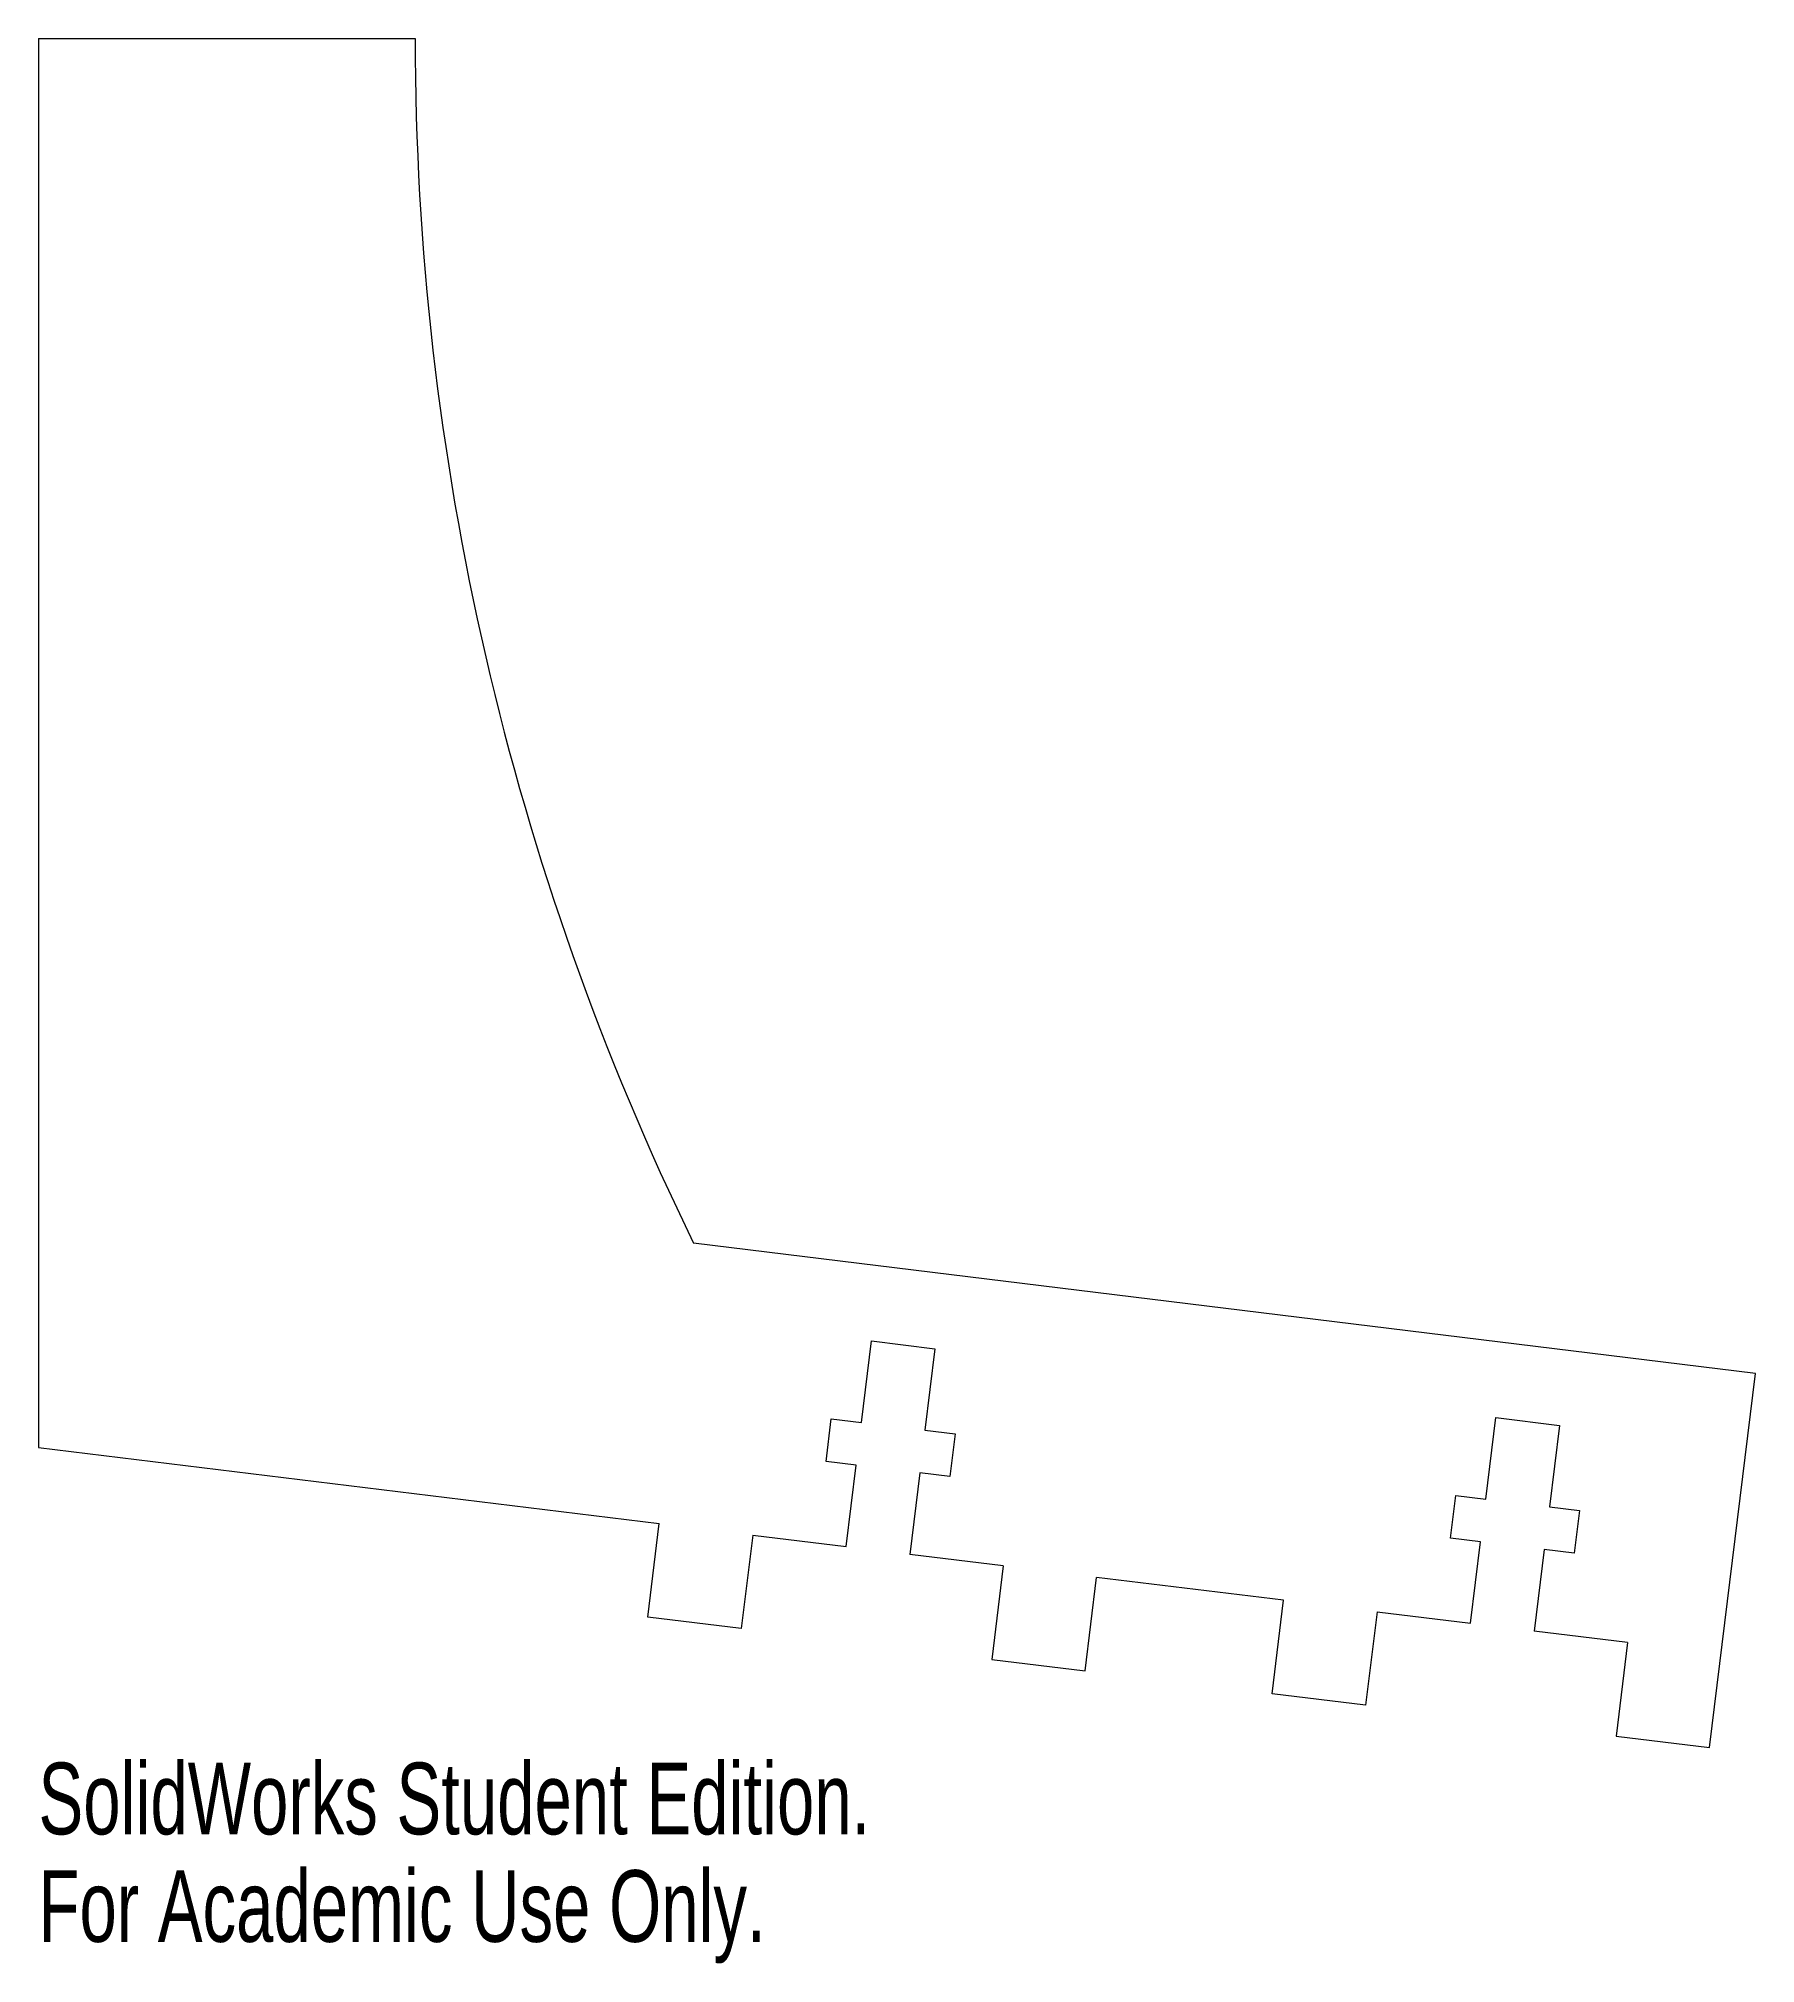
# Model space of a CAD drawing. Header units: inches. Extents: x 0 to 4.56, y -1.37 to 3.74.
import ezdxf

# ---------------------------------------------------------------- set-up
doc = ezdxf.new("R2010")
doc.units = ezdxf.units.IN
doc.header["$MEASUREMENT"] = 0
doc.styles.add('SLDTEXTSTYLE0', font='TXT', dxfattribs={"width": 0.7})

msp = doc.modelspace()

# ---------------------------------------------------------------- linework, layer by layer
at = {"color": 7, "linetype": 'Continuous', "lineweight": 15}
for p, q in [((0, 3.74), (1, 3.74)), ((0, 3.74), (0, 0)), ((4.5579, 0.196), (1.739, 0.5421)), ((2.1844, 0.0664), (2.2109, 0.2827)), ((2.2109, 0.2827), (2.3797, 0.2619)), ((2.3797, 0.2619), (2.3531, 0.0457)), ((4.436, -0.7965), (4.5579, 0.196)), ((2.0907, -0.0372), (2.1046, 0.0762)), ((2.1046, 0.0762), (2.1844, 0.0664)), ((3.8419, -0.1371), (3.8685, 0.0791)), ((3.8685, 0.0791), (4.0372, 0.0584)), ((4.0372, 0.0584), (4.0107, -0.1579)), ((0, 0), (1.6476, -0.2023)), ((2.3531, 0.0457), (2.4329, 0.0359)), ((2.4329, 0.0359), (2.4189, -0.0775)), ((2.1705, -0.0469), (2.0907, -0.0372)), ((2.1439, -0.2632), (2.1705, -0.0469)), ((2.3392, -0.0677), (2.3126, -0.284)), ((2.4189, -0.0775), (2.3392, -0.0677)), ((3.7483, -0.2407), (3.7622, -0.1274)), ((3.7622, -0.1274), (3.8419, -0.1371)), ((1.6172, -0.4504), (1.6476, -0.2023)), ((4.0107, -0.1579), (4.0904, -0.1677)), ((4.0904, -0.1677), (4.0765, -0.281)), ((1.8958, -0.2328), (1.8653, -0.4809)), ((1.8958, -0.2328), (2.1439, -0.2632)), ((3.828, -0.2505), (3.7483, -0.2407)), ((3.8015, -0.4668), (3.828, -0.2505)), ((2.5608, -0.3144), (2.3126, -0.284)), ((3.9967, -0.2712), (3.9702, -0.4875)), ((4.0765, -0.281), (3.9967, -0.2712)), ((2.5608, -0.3144), (2.5303, -0.5626)), ((2.7784, -0.593), (2.8089, -0.3449)), ((3.3052, -0.4058), (2.8089, -0.3449)), ((3.2747, -0.654), (3.3052, -0.4058)), ((1.8653, -0.4809), (1.6172, -0.4504)), ((3.5533, -0.4363), (3.5228, -0.6844)), ((3.5533, -0.4363), (3.8015, -0.4668)), ((4.2183, -0.5179), (3.9702, -0.4875)), ((4.2183, -0.5179), (4.1879, -0.7661)), ((2.5303, -0.5626), (2.7784, -0.593)), ((3.5228, -0.6844), (3.2747, -0.654)), ((4.1879, -0.7661), (4.436, -0.7965))]:
    msp.add_line(p, q, dxfattribs=at)
msp.add_arc((8.2884, 3.74), 7.2884, 180, 206.02506, dxfattribs=at)

# ---------------------------------------------------------------- texts
at = {"color": 7, "linetype": 'Continuous', "char_height": 0.1903, "attachment_point": 1, "style": 'SLDTEXTSTYLE0'}
for s, insert in [('SolidWorks Student Edition.', (0, -0.8367)), ('For Academic Use Only.', (0, -1.1221))]:
    msp.add_mtext(s, dxfattribs=dict(at, insert=insert))

doc.saveas('drawing.dxf')
